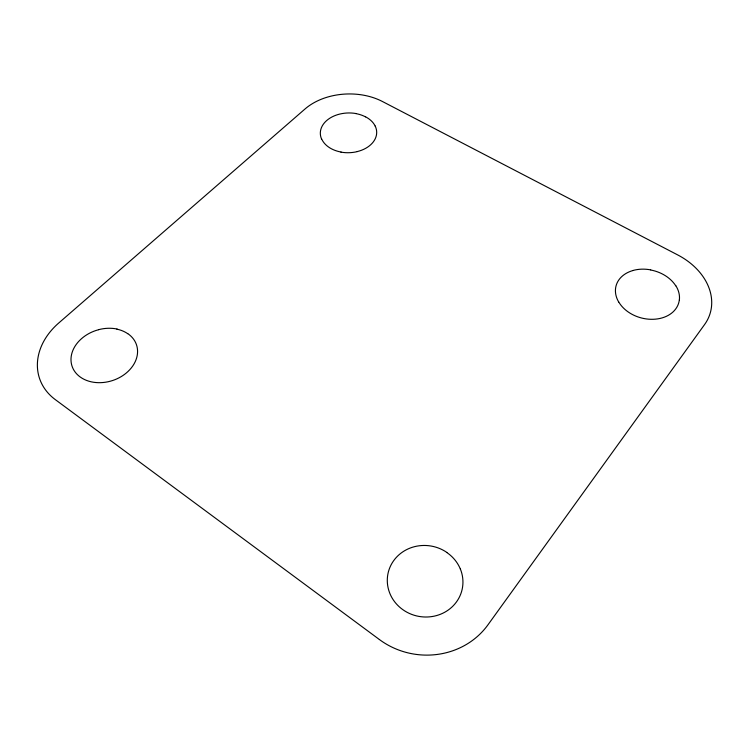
<?xml version="1.0" encoding="UTF-8"?>
<svg xmlns="http://www.w3.org/2000/svg" width="749" height="749" viewBox="0 0 749 749"><rect width="100%" height="100%" fill="white"/><g stroke="black" fill="none" stroke-linecap="round" stroke-linejoin="round"><path stroke-width="1.12" d="M379.378 639.515L55.389 399.676A67.644 52.542 -18.1 0 1 38.096 372.908A68.122 52.917 -18 0 1 43.451 341.881A67.635 52.533 -18.1 0 1 58.75 322.997L304.983 109.017A56.147 39.575 -1.6 0 1 331.695 95.984A56.568 39.884 -1.6 0 1 362.9 95.067A56.147 39.575 -1.6 0 1 382.496 101.536L677.564 254.847A64.676 48.779 14.8 0 1 703.76 277.692A65.144 49.144 14.8 0 1 711.55 306.182A64.695 48.797 14.9 0 1 704.5 324.663L487.992 624.778A75.555 71.202 11.3 0 1 452.284 650.937A76.07 71.67 11.2 0 1 407.522 652.763A75.546 71.192 11.2 0 1 379.378 639.515M357.282 151.57A28.078 19.792 -1.6 0 0 370.877 144.576A28.069 19.783 -1.6 0 0 375.811 137.367A28.265 19.914 -1.6 0 0 375.202 126.066M341.085 152.056A28.078 19.792 -1.6 0 1 321.714 139.024M321.555 139.005A28.275 19.923 -1.6 0 1 321.424 127.676A28.078 19.783 -1.6 0 1 339.934 114.035A28.265 19.914 -1.6 0 1 355.812 113.511M355.672 113.567A28.078 19.783 -1.6 0 1 365.568 116.891M365.718 116.9A28.069 19.783 -1.6 0 1 375.221 126.141M357.226 151.626A28.265 19.914 -1.6 0 1 340.935 152.122M98.559 329.682A34.042 26.44 -18 0 1 117.106 329.045M98.456 329.757A33.799 26.243 -18 0 0 81.332 338.838A33.808 26.252 -18 0 0 73.786 348.416A34.042 26.44 -18 0 0 71.436 363.911A33.789 26.234 -18 0 0 80.237 377.019A33.789 26.243 -18 0 0 91.284 381.84A34.042 26.43 -18 0 0 110.478 381.166A33.808 26.262 -18 0 0 127.901 371.579A33.799 26.243 -18 0 0 135.213 361.701A34.033 26.43 -18 0 0 136.927 346.253A33.799 26.243 -18 0 0 127.817 333.651M116.881 329.139A33.799 26.243 -18 0 1 127.705 333.661M618.777 302.044A32.31 24.371 14.8 0 0 643.887 318.531A32.572 24.558 14.8 0 0 662.125 317.904A32.329 24.38 14.8 0 0 675.626 309.065A32.319 24.371 14.8 0 0 679.315 299.956M618.683 301.997A32.572 24.558 14.8 0 1 615.659 287.691A32.329 24.38 14.8 0 1 632.999 270.52M633.045 270.464A32.563 24.558 14.8 0 1 650.694 269.874M650.834 270.024A32.319 24.371 14.8 0 1 675.748 285.79M675.767 285.603A32.572 24.558 14.8 0 1 679.38 299.862M446.863 552.434A37.759 35.549 11.1 0 0 433.371 546.498A38.021 35.802 11.1 0 0 412.268 547.313A37.731 35.521 11.1 0 0 394.789 559.203A37.75 35.54 11.1 0 0 388.403 571.787A38.03 35.812 11.1 0 0 389.377 592.187A37.75 35.549 11.1 0 0 402.616 609.508A37.731 35.531 11.1 0 0 416.491 615.893A38.03 35.812 11.1 0 0 438.427 615.004A37.75 35.549 11.1 0 0 456.16 602.346A37.74 35.531 11.1 0 0 462.161 589.323A38.021 35.802 11.1 0 0 460.354 568.987M446.9 552.584A37.74 35.531 11.1 0 1 460.392 569.137"/></g></svg>
